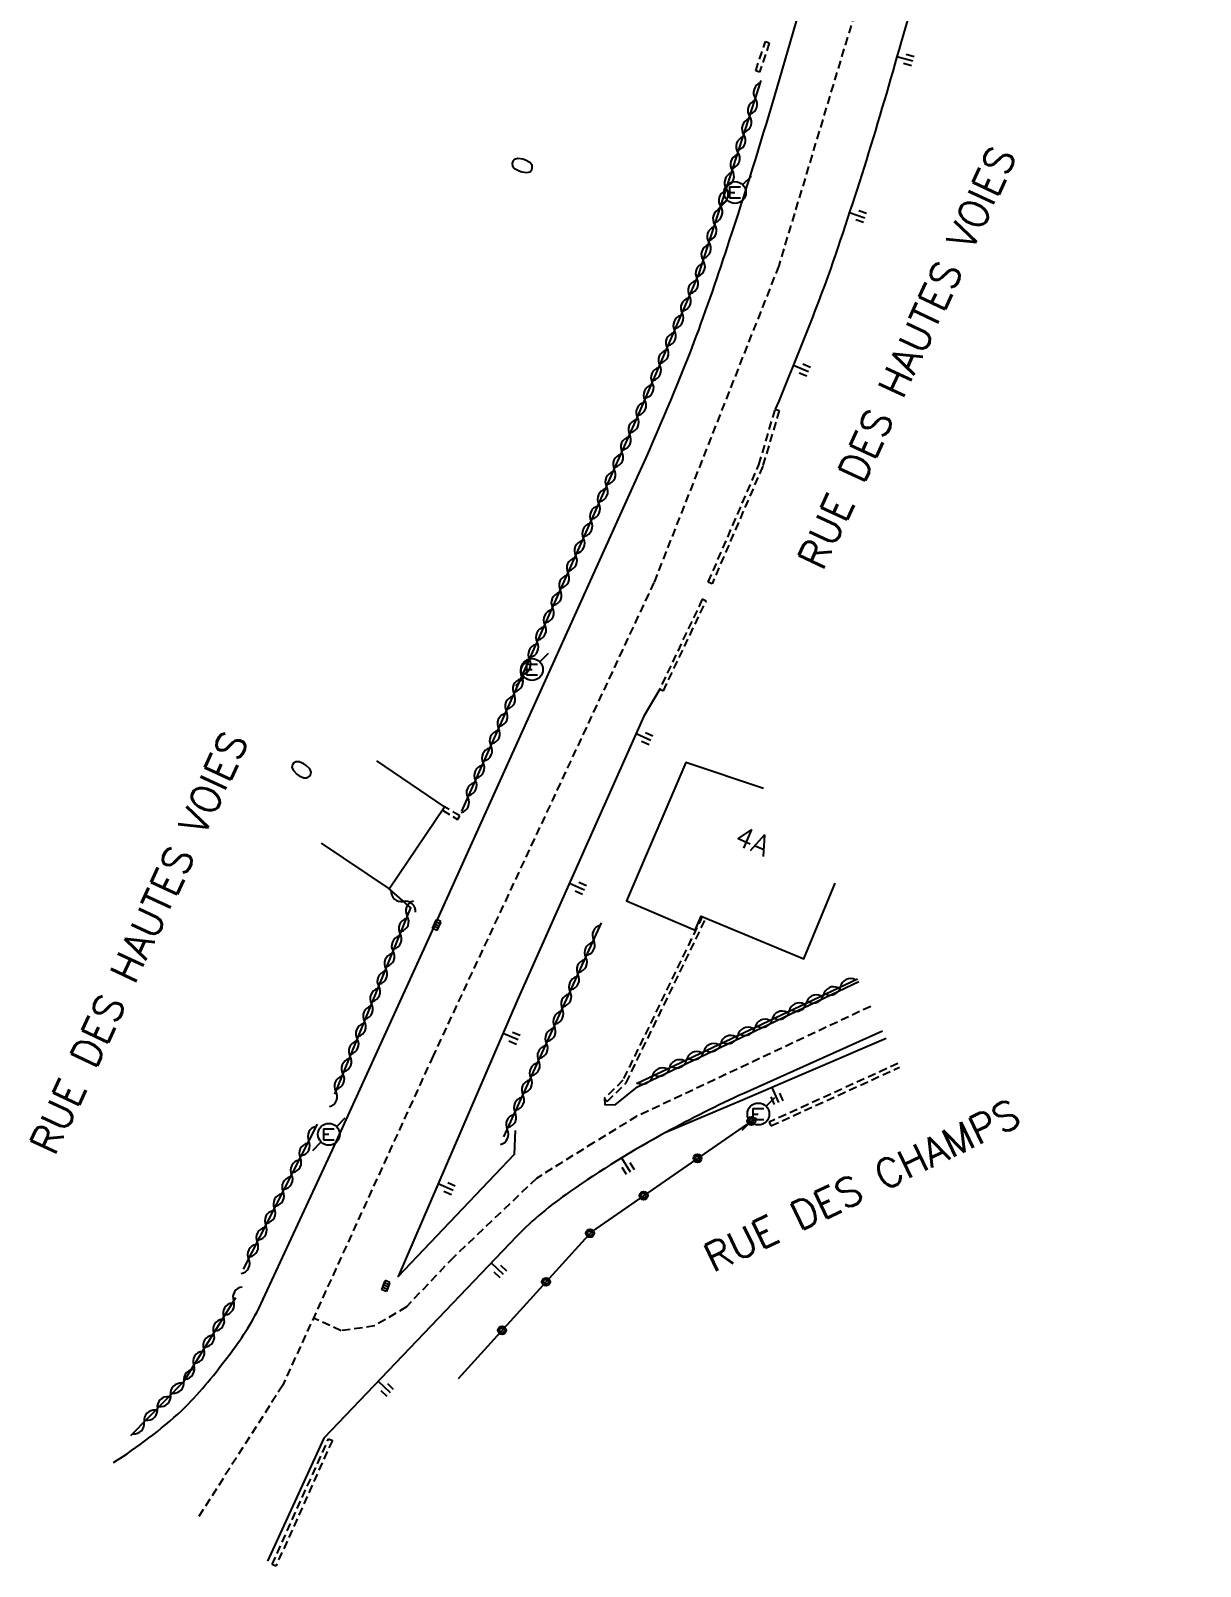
# Model space of a CAD drawing. Header units: millimetres. Extents: x 200040 to 200892, y 53262 to 54000.
# Drawn here: x 200467 to 200538.4, y 53503.5 to 53597.2 of the extents above; entities that cross this region are included whole.
import ezdxf
from ezdxf.enums import TextEntityAlignment as Align

# ---------------------------------------------------------------- set-up
doc = ezdxf.new("R2010")
doc.units = ezdxf.units.MM
doc.linetypes.add('DASHED', pattern=[0.75, 0.5, -0.25])
doc.layers.get('0').update_dxf_attribs({"linetype": 'CONTINUOUS'})
for name, color, linetype in [('W0001', 6, 'DASHED'), ('W0008', 7, 'CONTINUOUS'), ('W0100', 7, 'CONTINUOUS'), ('W0112', 1, 'DASHED'), ('W0211', 2, 'CONTINUOUS'), ('W0310', 3, 'CONTINUOUS'), ('W0322', 7, 'CONTINUOUS'), ('W0400', 7, 'CONTINUOUS'), ('W0471', 7, 'CONTINUOUS'), ('W0989', 7, 'CONTINUOUS'), ('W0991', 7, 'CONTINUOUS')]:
    doc.layers.add(name, color=color, linetype=linetype)
doc.styles.get("Standard").update_dxf_attribs({"font": 'romans.shx', "width": 0.85})

# ---------------------------------------------------------------- blocks, each defined once
blk = doc.blocks.new('t211o')
at = {"color": 0, "linetype": 'Continuous'}
for p, q in [((0, 1), (0, 0)), ((-0.289, 0.5), (-0.289, 0)), ((0.289, 0.5), (0.289, 0))]:
    blk.add_line(p, q, dxfattribs=at)
blk = doc.blocks.new('t310o')
at = {"color": 0, "linetype": 'Continuous'}
for centre, start, end in [((-0.5, 0.375), 216.8699, 323.1304), ((0.5, -0.375), 36.8699, 143.1303)]:
    blk.add_arc(centre, 0.625, start, end, dxfattribs=at)
blk = doc.blocks.new('t322o')
at = {"color": 0, "linetype": 'Continuous'}
for radius in [0.25, 0.15]:
    blk.add_circle((0, 0), radius, dxfattribs=at)
blk = doc.blocks.new('T400')
for p, q in [((-0.15, 0.3), (0.15, 0.3)), ((-0.15, -0.25), (-0.15, 0.3)), ((-0.15, 0.15), (0.15, 0.15)), ((-0.15, 0), (0.15, 0)), ((0.15, 0.3), (0.15, -0.25)), ((-0.15, -0.15), (0.15, -0.15)), ((-0.15, -0.25), (-0.15, -0.3)), ((-0.15, -0.3), (0.15, -0.3)), ((0.15, -0.3), (0.15, -0.25))]:
    blk.add_line(p, q)
blk = doc.blocks.new('T471')
for p, q in [((0.500001, 0.500001), (1.000002, 1.000002)), ((-0.333334, 0.333334), (-0.333334, -0.333334)), ((-0.333334, 0.333334), (0.333334, 0.333334)), ((-0.333334, 0), (0, 0)), ((-0.500001, -0.500001), (-1.000002, -1.000002)), ((-0.333334, -0.333334), (0.333334, -0.333334))]:
    blk.add_line(p, q)
blk.add_ellipse((0, 0), major_axis=(0.471405, 0.471405), ratio=1, start_param=5.497787144, end_param=11.780972451)

msp = doc.modelspace()

# ---------------------------------------------------------------- linework, layer by layer
at = {"layer": 'W0001'}
for points in [[(200538.368, 53686.135), (200537.05, 53675.23), (200528.845, 53639.307), (200519.859, 53606.899), (200512.632, 53582.885), (200505.013, 53563.557), (200491.535, 53534.663), (200482.354, 53514.554), (200477.212, 53506.52)], [(200518.248, 53537.686), (200503.976, 53530.974), (200501.347, 53529.369), (200497.842, 53527.179), (200492.778, 53522.362), (200489.906, 53519.345), (200487.959, 53518.177), (200485.914, 53517.885), (200484.227, 53518.656)]]:
    msp.add_lwpolyline(points, dxfattribs=at)
at = {"layer": 'W0008', "flags": 128}
for points in [[(200472.025, 53509.84, 0.0432), (200476.203, 53513.018, 0.0381), (200478.916, 53516.194, 0.0544), (200480.893, 53519.244), (200485.385, 53528.934), (200491.828, 53543.027), (200504.094, 53570.185, 0.013), (200507.459, 53578.187, 0.0115), (200509.634, 53584.446, 0.0085), (200512.368, 53593.193), (200520.926, 53622.601), (200532.354, 53667.747, 0.0171), (200534.002, 53675.699, 0.013), (200535.174, 53682.939), (200535.538, 53686.357)], [(200525.912, 53616.788), (200524.594, 53611.909), (200520.102, 53596.562, -0.0159), (200515.634, 53582.239, -0.010979), (200512.421, 53574.128)], [(200518.967, 53536.171), (200510.513, 53532.375, 0.0197), (200505.726, 53529.979, 0.0294), (200499.868, 53526.36, 0.0476), (200496.638, 53523.655), (200484.869, 53511.323), (200481.423, 53503.824)]]:
    msp.add_lwpolyline(points, format="xyb", dxfattribs=at)
for points in [[(200505.366, 53557.052), (200504.392, 53555.399), (200496.677, 53538.042), (200489.402, 53521.193), (200496.497, 53528.653), (200496.57, 53530.106)], [(200501.99, 53532.063), (200502.028, 53531.697), (200502.647, 53531.666), (200504.014, 53532.781), (200517.529, 53539.201)]]:
    msp.add_lwpolyline(points, dxfattribs=at)
at = {"layer": 'W0100', "flags": 128}
msp.add_lwpolyline([(200484.705, 53547.656), (200488.844, 53544.851), (200492.239, 53549.863), (200488.1, 53552.667)], dxfattribs=at)
at = {"layer": 'W0100'}
msp.add_lwpolyline([(200511.702, 53550.983), (200506.959, 53552.564), (200503.337, 53544.128), (200507.536, 53542.343), (200507.9, 53543.198), (200514.161, 53540.593), (200516.082, 53545.21)], dxfattribs=at)
at = {"layer": 'W0112'}
for points in [[(200511.229, 53594.785), (200511.823, 53596.572), (200512.06, 53596.493), (200511.466, 53594.707)], [(200512.661, 53574.058), (200511.66, 53570.659), (200508.561, 53563.479), (200508.332, 53563.578), (200511.424, 53570.744), (200512.421, 53574.128)], [(200505.591, 53556.945), (200508.196, 53562.425), (200507.97, 53562.532), (200505.366, 53557.052)], [(200485.384, 53511.188), (200481.933, 53503.506), (200481.705, 53503.609), (200485.156, 53511.291)]]:
    msp.add_lwpolyline(points, close=True, dxfattribs=at)
for points in [[(200492.099, 53549.655), (200493.032, 53549.096), (200493.16, 53549.311), (200492.239, 53549.863)], [(200507.969, 53543.169), (200503.118, 53533.17), (200501.99, 53532.063), (200502.165, 53531.884), (200503.324, 53533.022), (200508.201, 53543.073)], [(200519.906, 53534.196), (200512.054, 53530.613), (200512.157, 53530.386), (200520.013, 53533.97)]]:
    msp.add_lwpolyline(points, dxfattribs=at)
at = {"layer": 'W0211', "flags": 128}
msp.add_lwpolyline([(200519.184, 53535.715), (200510.414, 53531.954), (200505.736, 53529.98)], dxfattribs=at)
at = {"layer": 'W0310', "flags": 128}
for points in [[(200493.286, 53549.604), (200504.063, 53573.752), (200507.755, 53582.386), (200511.565, 53594.206)], [(200485.527, 53532.324), (200490.171, 53543.696), (200488.844, 53544.851)], [(200495.856, 53529.721), (200501.817, 53542.777)], [(200503.961, 53532.979), (200517.448, 53539.37)], [(200479.959, 53521.642), (200484.475, 53530.495)], [(200473.088, 53511.489), (200476.319, 53514.795), (200479.487, 53519.908)]]:
    msp.add_lwpolyline(points, dxfattribs=at)
at = {"layer": 'W0322', "flags": 128}
msp.add_lwpolyline([(200511.251, 53530.885), (200501.199, 53523.929), (200493.06, 53514.94)], dxfattribs=at)

# ---------------------------------------------------------------- block references
at = {"layer": 'W0211'}
for p, rotation in [((200520.814, 53595.392), 74.26838599510218), ((200517.9, 53585.827), 71.85047956000679), ((200514.458, 53576.44), 67.96979345486905), ((200504.836, 53553.937), 66.0362552603802), ((200500.775, 53544.799), 66.0362552603802), ((200496.734, 53535.652), 66.64547086294132), ((200512.612, 53531.808), 23.21579248634445), ((200503.564, 53527.586), 31.36293834753785), ((200492.77, 53526.471), 66.64547086294132), ((200495.812, 53521.34), 46.3360435899657), ((200488.907, 53514.106), 46.3360435899657)]:
    msp.add_blockref('t211o', p, dxfattribs=dict(at, rotation=rotation))
at = {"layer": 'W0310'}
for p, rotation in [((200511.211, 53593.107), 72.13446102289994), ((200510.857, 53592.008), 72.13446102289994), ((200510.502, 53590.908), 72.13446102289994), ((200510.148, 53589.809), 72.13446102289994), ((200509.794, 53588.71), 72.13446102289994), ((200509.439, 53587.611), 72.13446102289994), ((200509.085, 53586.511), 72.13446102289994), ((200508.731, 53585.412), 72.13446102289994), ((200508.376, 53584.313), 72.13446102289994), ((200508.022, 53583.213), 72.13446102289994), ((200507.643, 53582.123), 66.84691843581531), ((200507.189, 53581.061), 66.84691843581531), ((200506.735, 53579.999), 66.84691843581531), ((200506.28, 53578.937), 66.84691843581531), ((200505.826, 53577.875), 66.84691843581531), ((200505.372, 53576.813), 66.84691843581531), ((200504.918, 53575.751), 66.84691843581531), ((200504.464, 53574.689), 66.84691843581531), ((200504.008, 53573.628), 65.94876167215719), ((200503.537, 53572.574), 65.94876167215719), ((200503.066, 53571.519), 65.94876167215719), ((200502.596, 53570.464), 65.94876167215719), ((200502.125, 53569.409), 65.94876167215719), ((200501.654, 53568.355), 65.94876167215719), ((200501.183, 53567.3), 65.94876167215719), ((200500.713, 53566.245), 65.94876167215719), ((200500.242, 53565.191), 65.94876167215719), ((200499.771, 53564.136), 65.94876167215719), ((200499.301, 53563.081), 65.94876167215719), ((200498.83, 53562.026), 65.94876167215719), ((200498.359, 53560.972), 65.94876167215719), ((200497.888, 53559.917), 65.94876167215719), ((200497.418, 53558.862), 65.94876167215719), ((200496.947, 53557.807), 65.94876167215719), ((200496.476, 53556.753), 65.94876167215719), ((200496.006, 53555.698), 65.94876167215719), ((200495.535, 53554.643), 65.94876167215719), ((200495.064, 53553.589), 65.94876167215719), ((200494.593, 53552.534), 65.94876167215719), ((200494.123, 53551.479), 65.94876167215719), ((200493.652, 53550.424), 65.94876167215719), ((200489.715, 53544.093), 138.946308919029), ((200489.962, 53543.186), 67.78861555523162), ((200489.526, 53542.117), 67.78861555523162), ((200501.337, 53541.727), 65.4593741868299), ((200489.089, 53541.047), 67.78861555523162), ((200500.858, 53540.676), 65.4593741868299), ((200488.653, 53539.978), 67.78861555523162), ((200500.378, 53539.625), 65.4593741868299), ((200488.216, 53538.909), 67.78861555523162), ((200499.898, 53538.575), 65.4593741868299), ((200516.404, 53538.876), 25.35592394399683), ((200487.779, 53537.84), 67.78861555523162), ((200499.419, 53537.524), 65.4593741868299), ((200514.317, 53537.886), 25.35592394399683), ((200515.361, 53538.381), 25.35592394399683), ((200487.343, 53536.77), 67.78861555523162), ((200498.939, 53536.473), 65.4593741868299), ((200512.229, 53536.897), 25.35592394399683), ((200513.273, 53537.392), 25.35592394399683), ((200486.906, 53535.701), 67.78861555523162), ((200510.142, 53535.908), 25.35592394399683), ((200511.186, 53536.403), 25.35592394399683), ((200486.469, 53534.632), 67.78861555523162), ((200498.459, 53535.423), 65.4593741868299), ((200508.054, 53534.919), 25.35592394399683), ((200509.098, 53535.413), 25.35592394399683), ((200486.033, 53533.562), 67.78861555523162), ((200497.979, 53534.372), 65.4593741868299), ((200505.967, 53533.93), 25.35592394399683), ((200507.011, 53534.424), 25.35592394399683), ((200497.5, 53533.321), 65.4593741868299), ((200504.923, 53533.435), 25.35592394399683), ((200485.596, 53532.493), 67.78861555523162), ((200497.02, 53532.271), 65.4593741868299), ((200496.54, 53531.22), 65.4593741868299), ((200496.061, 53530.169), 65.4593741868299), ((200483.95, 53529.466), 62.97424393115743), ((200483.425, 53528.437), 62.97424393115743), ((200482.9, 53527.408), 62.97424393115743), ((200482.375, 53526.379), 62.97424393115743), ((200481.85, 53525.35), 62.97424393115743), ((200481.326, 53524.322), 62.97424393115743), ((200480.801, 53523.293), 62.97424393115743), ((200480.276, 53522.264), 62.97424393115743), ((200479.359, 53519.702), 58.22111826349037), ((200478.751, 53518.72), 58.22111826349037), ((200478.142, 53517.738), 58.22111826349037), ((200477.534, 53516.757), 58.22111826349037), ((200476.926, 53515.775), 58.22111826349037), ((200476.317, 53514.793), 45.6572941766039), ((200474.703, 53513.141), 45.6572941766039), ((200475.51, 53513.967), 45.6572941766039), ((200473.895, 53512.315), 45.6572941766039)]:
    msp.add_blockref('t310o', p, dxfattribs=dict(at, rotation=rotation))
at = {"layer": 'W0322'}
for p, rotation in [((200510.963, 53530.686), 214.6852230474535), ((200507.674, 53528.41), 214.6852230474535), ((200504.385, 53526.134), 214.6852230474535), ((200501.114, 53523.836), 227.841849142927), ((200498.43, 53520.871), 227.841849142927), ((200495.745, 53517.905), 227.841849142927)]:
    msp.add_blockref('t322o', p, dxfattribs=dict(at, rotation=rotation))
at = {"layer": 'W0400'}
for p, rotation in [((200491.751, 53542.647), 155.7676547436609), ((200488.648, 53520.608), 159.0817687488708)]:
    msp.add_blockref('T400', p, dxfattribs=dict(at, rotation=rotation))
at = {"layer": 'W0471'}
for p in [(200509.964, 53587.366), (200497.573, 53558.245), (200511.388, 53531.114), (200485.17, 53529.874)]:
    msp.add_blockref('T471', p, dxfattribs=at)

# ---------------------------------------------------------------- texts
at = {"layer": 'W0989'}
for s, rotation, p in [('RUE DES HAUTES VOIES', 64.98878, (200520.449, 53577.289)), ('RUE DES HAUTES VOIES', 64.98878, (200473.567, 53541.568)), ('RUE DES CHAMPS', 25.68711, (200517.71, 53526.749))]:
    msp.add_text(s, height=1.75, rotation=rotation, dxfattribs=at).set_placement(p, align=Align.MIDDLE)
at = {"layer": 'W0991'}
for s, rotation, p in [('0', 71.95618, (200496.981, 53589.005)), ('0', 55.88104, (200483.505, 53552.125)), ('4A', 337.40939, (200511.025, 53547.787))]:
    msp.add_text(s, height=1.25, rotation=rotation, dxfattribs=at).set_placement(p, align=Align.MIDDLE)

doc.saveas('drawing.dxf')
